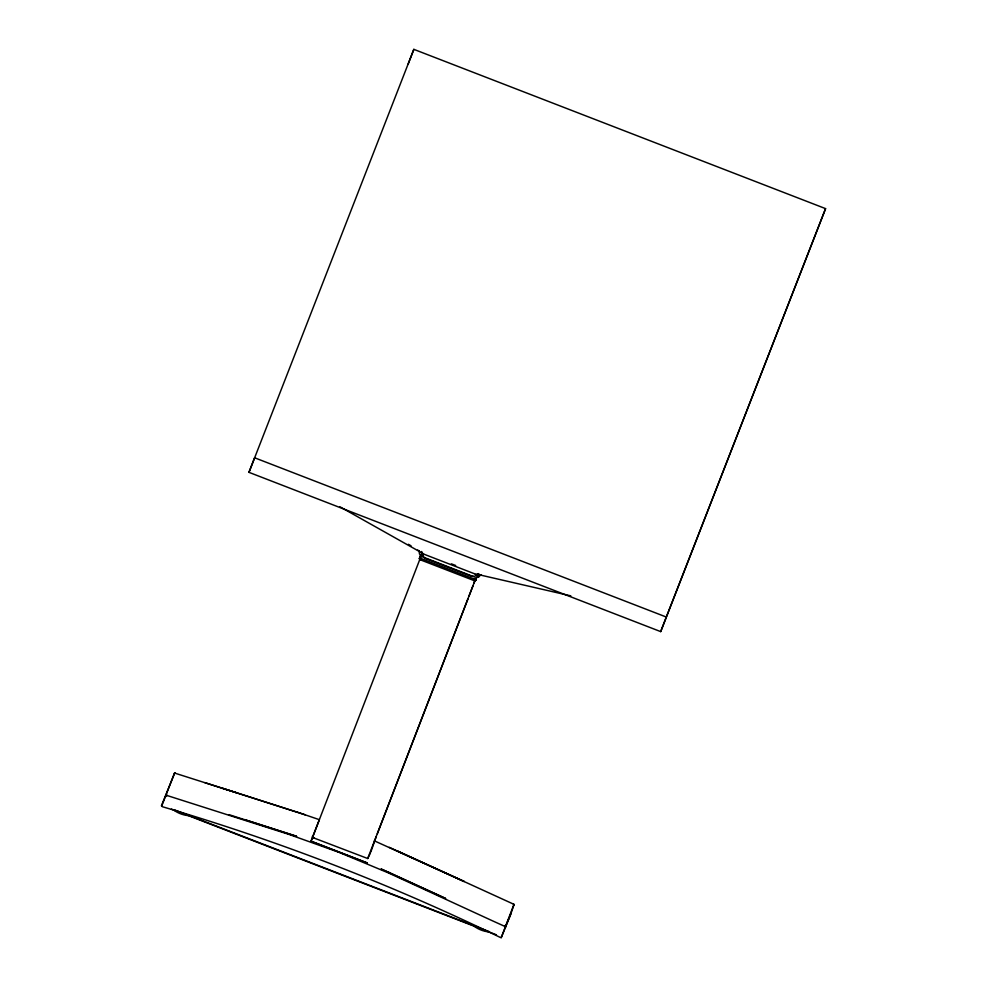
<?xml version="1.0" encoding="UTF-8"?>
<svg xmlns="http://www.w3.org/2000/svg" width="987" height="987" viewBox="0 0 987 987"><rect width="100%" height="100%" fill="white"/><g stroke="black" fill="none" stroke-linecap="round" stroke-linejoin="round"><path stroke-width="1.48" d="M226.899 789.711L174.711 773.092L161.424 805.725L162.436 806.737C278.544 840.875 391.444 884.562 500.31 937.453L501.223 937.65L513.968 904.339L389.236 847.327M419.093 551.437L419.512 554.04L421.868 556.594L474.611 577.037L478.658 576.926L481.014 574.668M318.875 820.999L311.041 841.208L367.164 862.909L311.041 841.208L421.141 555.965M166.396 796.46L166.877 794.954L166.038 794.917L167.728 790.439L174.403 773.29L175.353 773.24L174.403 773.29M421.141 554.373L419.352 558.642A1.801 0.901 21.1 0 0 419.487 559.061L419.981 558.087L421.116 558.987L420.733 559.962L473.785 580.479L474.587 579.579L474.142 580.603A1.801 0.901 21.1 0 0 474.784 580.701L476.129 578.925L474.315 579.085L421.276 558.568L420.055 557.223M476.079 579.369L475.389 580.64L475.845 579.505M420.931 558.876L420.548 559.888A1.801 0.901 21.1 0 1 419.796 559.407L420.314 558.457M248.971 472.341L254.597 457.771L666.324 617.048L825.576 208.627L413.837 49.35L248.971 472.341L660.698 631.618L825.576 208.627M408.223 63.921L413.837 49.35M161.621 806.268L166.038 794.917M312.299 836.396L313.656 837.889L367.707 858.517L474.957 580.578L476.166 579.332M376.22 836.606L370.779 852.077M377.33 833.744L467.998 598.776M469.096 595.914L472.97 585.883M474.068 583.021L475.734 578.727M660.698 631.618L666.324 617.048M419.376 558.482L420.98 554.373M475.783 580.307L476.733 577.457M370.384 853.113L367.707 858.517M505.196 927.348L511.093 913.259M166.26 795.251L288.451 834.237L338.997 852.336L388.557 872.977L492.735 920.933L504.678 926.324L504.937 925.732L505.702 927.089M475.672 579.591L475.203 580.689L475.426 579.221M473.637 580.43L474.957 580.578M420.733 559.962L419.549 558.469M478.633 574.089L475.944 575.273L478.757 573.595M473.982 576.235L471.971 576.408L424.817 558.186L423.46 556.705M475.796 578.629L474.451 578.74M501.223 937.65L510.267 915.492L513.906 905.005L513.4 904.018L514.067 904.684M475.944 575.273L477.597 574.94L478.658 576.926M477.264 575.002L475.006 574.952L477.597 574.94M570.807 595.864L473.982 573.57L424.632 554.447L339.91 506.775M229.009 814.67L296.692 836.347L246.022 820.049M226.85 789.662L297.075 812.128M204.84 782.629L305.328 814.867M221.841 788.058L237.448 793.042M296.988 812.03L319.418 819.703M417.563 550.129L419.278 550.795M451.367 563.848L455.673 565.502M174.44 809.871L489.342 931.691M171.43 809.081L496.399 934.8M374.332 840.838L464.248 881.502L397.181 850.856M408.371 544.293L411.048 545.799M312.558 837.186L314.1 838.062M421.671 551.511L422.374 554.435C419.746 550.869 426.544 559.863 421.412 552.301M421.437 551.955L421.893 553.793M489.083 931.901A15.101 7.489 21.1 0 1 474.007 926.065M188.443 815.595A15.101 7.489 21.1 0 1 173.367 809.759M388.89 872.409L381.044 868.979L445.705 898.503L388.89 872.409"/></g></svg>
